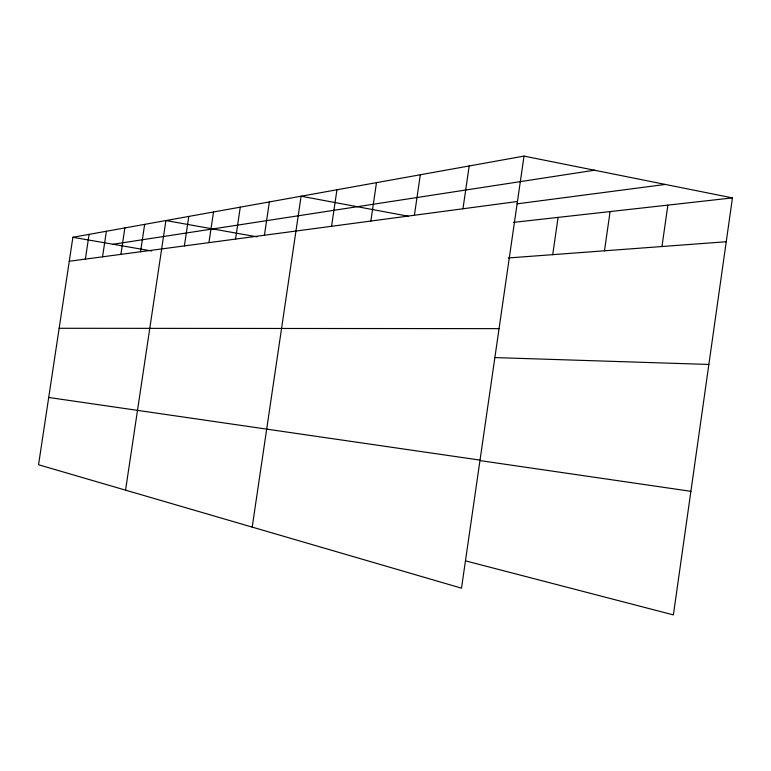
<?xml version="1.0" encoding="UTF-8"?>
<svg xmlns="http://www.w3.org/2000/svg" width="771" height="771" viewBox="0 0 771 771"><rect width="100%" height="100%" fill="white"/><g stroke="black" fill="none" stroke-linecap="round" stroke-linejoin="round"><path stroke-width="1.16" d="M524.02 156.099L461.501 588.177L38.55 464.759L72.888 237.285L524.02 156.099L732.45 197.896L673.391 614.901L465.655 560.893M604.474 250.806L610.092 211.572M661.971 246.527L667.879 205.115M462.966 208.777L469.192 165.958M552.72 254.661L558.088 217.393M331.569 226.288L336.946 189.762M370.851 221.055L376.489 182.65M414.403 215.244L420.32 174.757M208.941 242.634L213.519 211.977M235.541 239.097L240.282 207.158M264.434 235.242L269.378 201.925M252.204 527.104L301.104 196.21L408.196 216.208M85.369 259.114L89.099 234.365M102.533 256.82L106.388 231.252M120.893 254.372L124.863 227.927M140.553 251.751L144.659 224.371M125.557 490.144L165.91 220.545L256.907 236.822M184.394 245.91L188.799 216.429M113.106 244.262L594.47 170.227M69.274 261.253L517.447 201.51M517.033 203.843L665.315 184.433M513.39 222.385L732.45 197.896M508.301 257.967L726.243 241.737M59.155 328.282L499.059 328.639M495.069 357.59L708.857 364.452M48.708 397.47L480.034 460.104M480.169 460.615L690.893 491.32M72.888 237.285L151.675 250.96"/></g></svg>
